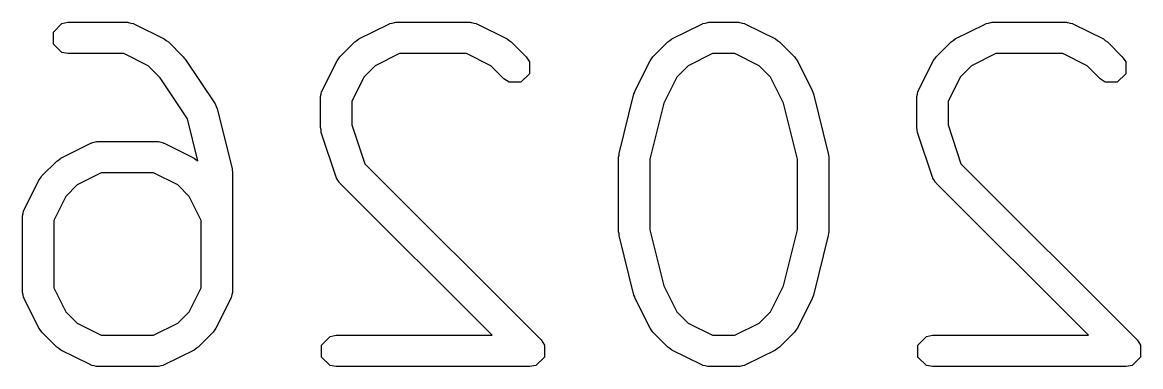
# Model space of a CAD drawing. Header units: inches. Extents: x 5.12 to 6.16, y -3.97 to -1.88.
# Drawn here: x 5.4513 to 5.592, y -2.2359 to -2.1926 of the extents above; entities that cross this region are included whole.
import ezdxf

# ---------------------------------------------------------------- set-up
doc = ezdxf.new("R2010")
doc.units = ezdxf.units.IN
doc.header["$MEASUREMENT"] = 0
doc.layers.add('B.Silkscreen', color=31, linetype='CONTINUOUS', true_color=0xe8b2a7)

msp = doc.modelspace()

# ---------------------------------------------------------------- linework, layer by layer
at = {"layer": 'B.Silkscreen', "linetype": 'CONTINUOUS'}
for p, q in [((5.45629, -2.19271), (5.45705, -2.19256)), ((5.45705, -2.19256), (5.46455, -2.19256)), ((5.46455, -2.19256), (5.46464, -2.19258)), ((5.46464, -2.19258), (5.46468, -2.19257)), ((5.46468, -2.19257), (5.46499, -2.19265)), ((5.46499, -2.19265), (5.4653, -2.19271)), ((5.49754, -2.19271), (5.49785, -2.19265)), ((5.49785, -2.19265), (5.49815, -2.19257)), ((5.49815, -2.19257), (5.49819, -2.19258)), ((5.49819, -2.19258), (5.49829, -2.19256)), ((5.49829, -2.19256), (5.50766, -2.19256)), ((5.50766, -2.19256), (5.50776, -2.19258)), ((5.50776, -2.19258), (5.5078, -2.19257)), ((5.5078, -2.19257), (5.50811, -2.19265)), ((5.50811, -2.19265), (5.50842, -2.19271)), ((5.53691, -2.19271), (5.53722, -2.19265)), ((5.53722, -2.19265), (5.53752, -2.19257)), ((5.53752, -2.19257), (5.53756, -2.19258)), ((5.53756, -2.19258), (5.53766, -2.19256)), ((5.53766, -2.19256), (5.54141, -2.19256)), ((5.54141, -2.19256), (5.54151, -2.19258)), ((5.54151, -2.19258), (5.54155, -2.19257)), ((5.54155, -2.19257), (5.54185, -2.19265)), ((5.54185, -2.19265), (5.54216, -2.19271)), ((5.57253, -2.19271), (5.57284, -2.19265)), ((5.57284, -2.19265), (5.57314, -2.19257)), ((5.57314, -2.19257), (5.57319, -2.19258)), ((5.57319, -2.19258), (5.57328, -2.19256)), ((5.57328, -2.19256), (5.58266, -2.19256)), ((5.58266, -2.19256), (5.58275, -2.19258)), ((5.58275, -2.19258), (5.5828, -2.19257)), ((5.5828, -2.19257), (5.5831, -2.19265)), ((5.5831, -2.19265), (5.58341, -2.19271)), ((5.45523, -2.19378), (5.45629, -2.19271)), ((5.45523, -2.19529), (5.45523, -2.19378)), ((5.4653, -2.19271), (5.46533, -2.19275)), ((5.46533, -2.19275), (5.46543, -2.19277)), ((5.46543, -2.19277), (5.46918, -2.19465)), ((5.49366, -2.19465), (5.49741, -2.19277)), ((5.49741, -2.19277), (5.49751, -2.19275)), ((5.49751, -2.19275), (5.49754, -2.19271)), ((5.50842, -2.19271), (5.50845, -2.19275)), ((5.50845, -2.19275), (5.50855, -2.19277)), ((5.50855, -2.19277), (5.51229, -2.19465)), ((5.53303, -2.19465), (5.53678, -2.19277)), ((5.53678, -2.19277), (5.53688, -2.19275)), ((5.53688, -2.19275), (5.53691, -2.19271)), ((5.54216, -2.19271), (5.5422, -2.19275)), ((5.5422, -2.19275), (5.54229, -2.19277)), ((5.54229, -2.19277), (5.54604, -2.19465)), ((5.56865, -2.19465), (5.5724, -2.19277)), ((5.5724, -2.19277), (5.5725, -2.19275)), ((5.5725, -2.19275), (5.57253, -2.19271)), ((5.58341, -2.19271), (5.58344, -2.19275)), ((5.58344, -2.19275), (5.58354, -2.19277)), ((5.58354, -2.19277), (5.58729, -2.19465)), ((5.45629, -2.19635), (5.45523, -2.19529)), ((5.46918, -2.19465), (5.46942, -2.19484)), ((5.46942, -2.19484), (5.46969, -2.19502)), ((5.46969, -2.19502), (5.47156, -2.19689)), ((5.49127, -2.19689), (5.49315, -2.19502)), ((5.49315, -2.19502), (5.49341, -2.19484)), ((5.49341, -2.19484), (5.49366, -2.19465)), ((5.51229, -2.19465), (5.51254, -2.19484)), ((5.51254, -2.19484), (5.51281, -2.19502)), ((5.51281, -2.19502), (5.51468, -2.19689)), ((5.53064, -2.19689), (5.53252, -2.19502)), ((5.53252, -2.19502), (5.53278, -2.19484)), ((5.53278, -2.19484), (5.53303, -2.19465)), ((5.54604, -2.19465), (5.54629, -2.19484)), ((5.54629, -2.19484), (5.54655, -2.19502)), ((5.54655, -2.19502), (5.54843, -2.19689)), ((5.56627, -2.19689), (5.56814, -2.19502)), ((5.56814, -2.19502), (5.5684, -2.19484)), ((5.5684, -2.19484), (5.56865, -2.19465)), ((5.58729, -2.19465), (5.58753, -2.19484)), ((5.58753, -2.19484), (5.5878, -2.19502)), ((5.5878, -2.19502), (5.58967, -2.19689)), ((5.45705, -2.1965), (5.45629, -2.19635)), ((5.46408, -2.1965), (5.45705, -2.1965)), ((5.46713, -2.19802), (5.46408, -2.1965)), ((5.49876, -2.1965), (5.49571, -2.19802)), ((5.5072, -2.1965), (5.49876, -2.1965)), ((5.51025, -2.19802), (5.5072, -2.1965)), ((5.53813, -2.1965), (5.53508, -2.19802)), ((5.54095, -2.1965), (5.53813, -2.1965)), ((5.54399, -2.19802), (5.54095, -2.1965)), ((5.57375, -2.1965), (5.5707, -2.19802)), ((5.58219, -2.1965), (5.57375, -2.1965)), ((5.58524, -2.19802), (5.58219, -2.1965)), ((5.46864, -2.19954), (5.46713, -2.19802)), ((5.47156, -2.19689), (5.47167, -2.19705)), ((5.47167, -2.19705), (5.47181, -2.19719)), ((5.47181, -2.19719), (5.47556, -2.20281)), ((5.48903, -2.20115), (5.49091, -2.1974)), ((5.49091, -2.1974), (5.4911, -2.19715)), ((5.4911, -2.19715), (5.49127, -2.19689)), ((5.49571, -2.19802), (5.49428, -2.19945)), ((5.5119, -2.19967), (5.51025, -2.19802)), ((5.51468, -2.19689), (5.51511, -2.19753)), ((5.51511, -2.19753), (5.51511, -2.19903)), ((5.5284, -2.20115), (5.53028, -2.1974)), ((5.53028, -2.1974), (5.53047, -2.19715)), ((5.53047, -2.19715), (5.53064, -2.19689)), ((5.53508, -2.19802), (5.53365, -2.19945)), ((5.54542, -2.19945), (5.54399, -2.19802)), ((5.54843, -2.19689), (5.5486, -2.19715)), ((5.5486, -2.19715), (5.5488, -2.1974)), ((5.5488, -2.1974), (5.55067, -2.20115)), ((5.56402, -2.20115), (5.5659, -2.1974)), ((5.5659, -2.1974), (5.56609, -2.19715)), ((5.56609, -2.19715), (5.56627, -2.19689)), ((5.5707, -2.19802), (5.56928, -2.19945)), ((5.58689, -2.19967), (5.58524, -2.19802)), ((5.58967, -2.19689), (5.5901, -2.19753)), ((5.5901, -2.19753), (5.5901, -2.19903)), ((5.47209, -2.20471), (5.46864, -2.19954)), ((5.49428, -2.19945), (5.49276, -2.2025)), ((5.51254, -2.2001), (5.5119, -2.19967)), ((5.51511, -2.19903), (5.51404, -2.2001)), ((5.53365, -2.19945), (5.53202, -2.20272)), ((5.54705, -2.20272), (5.54542, -2.19945)), ((5.56928, -2.19945), (5.56775, -2.2025)), ((5.58753, -2.2001), (5.58689, -2.19967)), ((5.5901, -2.19903), (5.58903, -2.2001)), ((5.51404, -2.2001), (5.51254, -2.2001)), ((5.58903, -2.2001), (5.58753, -2.2001)), ((5.48882, -2.20203), (5.48884, -2.20193)), ((5.48882, -2.20578), (5.48882, -2.20203)), ((5.48883, -2.20189), (5.48891, -2.20159)), ((5.48884, -2.20193), (5.48883, -2.20189)), ((5.48891, -2.20159), (5.48897, -2.20128)), ((5.48897, -2.20128), (5.48901, -2.20125)), ((5.48901, -2.20125), (5.48903, -2.20115)), ((5.49276, -2.2025), (5.49276, -2.20546)), ((5.52638, -2.20905), (5.52825, -2.20155)), ((5.52825, -2.20155), (5.52834, -2.20136)), ((5.52834, -2.20136), (5.5284, -2.20115)), ((5.55067, -2.20115), (5.55073, -2.20136)), ((5.55073, -2.20136), (5.55082, -2.20155)), ((5.55082, -2.20155), (5.55269, -2.20905)), ((5.56381, -2.20203), (5.56383, -2.20193)), ((5.56381, -2.20578), (5.56381, -2.20203)), ((5.56382, -2.20189), (5.5639, -2.20159)), ((5.56383, -2.20193), (5.56382, -2.20189)), ((5.5639, -2.20159), (5.56396, -2.20128)), ((5.56396, -2.20128), (5.564, -2.20125)), ((5.564, -2.20125), (5.56402, -2.20115)), ((5.56775, -2.2025), (5.56775, -2.20546)), ((5.47556, -2.20281), (5.47569, -2.20313)), ((5.47569, -2.20313), (5.47583, -2.20343)), ((5.47583, -2.20343), (5.4777, -2.21093)), ((5.53202, -2.20272), (5.53026, -2.20977)), ((5.54882, -2.20977), (5.54705, -2.20272)), ((5.47341, -2.21), (5.47209, -2.20471)), ((5.48889, -2.20609), (5.48882, -2.20578)), ((5.48892, -2.2064), (5.48889, -2.20609)), ((5.4908, -2.21203), (5.48892, -2.2064)), ((5.49276, -2.20546), (5.49439, -2.21034)), ((5.56388, -2.20609), (5.56381, -2.20578)), ((5.56392, -2.2064), (5.56388, -2.20609)), ((5.56579, -2.21203), (5.56392, -2.2064)), ((5.56775, -2.20546), (5.56938, -2.21034)), ((5.45617, -2.20964), (5.45992, -2.20777)), ((5.45992, -2.20777), (5.46001, -2.20774)), ((5.46001, -2.20774), (5.46004, -2.20771)), ((5.46004, -2.20771), (5.46035, -2.20765)), ((5.46035, -2.20765), (5.46066, -2.20757)), ((5.46066, -2.20757), (5.4607, -2.20758)), ((5.4607, -2.20758), (5.4608, -2.20756)), ((5.4608, -2.20756), (5.46829, -2.20756)), ((5.46829, -2.20756), (5.46839, -2.20758)), ((5.46839, -2.20758), (5.46843, -2.20757)), ((5.46843, -2.20757), (5.46874, -2.20765)), ((5.46874, -2.20765), (5.46905, -2.20771)), ((5.46905, -2.20771), (5.46908, -2.20774)), ((5.46908, -2.20774), (5.46918, -2.20777)), ((5.46918, -2.20777), (5.47292, -2.20964)), ((5.52632, -2.20953), (5.52637, -2.20929)), ((5.52632, -2.2189), (5.52632, -2.20953)), ((5.52637, -2.20929), (5.52638, -2.20905)), ((5.55269, -2.20905), (5.55271, -2.20929)), ((5.55271, -2.20929), (5.55275, -2.20953)), ((5.55275, -2.20953), (5.55275, -2.2189)), ((5.45378, -2.21189), (5.45565, -2.21001)), ((5.45565, -2.21001), (5.45592, -2.20984)), ((5.45592, -2.20984), (5.45617, -2.20964)), ((5.47292, -2.20964), (5.47317, -2.20984)), ((5.47317, -2.20984), (5.47341, -2.21)), ((5.4777, -2.21093), (5.47772, -2.21117)), ((5.49439, -2.21034), (5.51656, -2.23251)), ((5.53026, -2.20977), (5.53026, -2.21866)), ((5.54882, -2.21866), (5.54882, -2.20977)), ((5.56938, -2.21034), (5.59155, -2.23251)), ((5.45341, -2.2124), (5.4536, -2.21215)), ((5.4536, -2.21215), (5.45378, -2.21189)), ((5.46126, -2.2115), (5.45821, -2.21302)), ((5.46783, -2.2115), (5.46126, -2.2115)), ((5.47088, -2.21302), (5.46783, -2.2115)), ((5.47772, -2.21117), (5.47776, -2.21141)), ((5.47776, -2.21141), (5.47776, -2.2264)), ((5.49085, -2.21211), (5.4908, -2.21203)), ((5.49085, -2.21216), (5.49085, -2.21211)), ((5.49102, -2.21242), (5.49085, -2.21216)), ((5.56584, -2.21211), (5.56579, -2.21203)), ((5.56584, -2.21216), (5.56584, -2.21211)), ((5.56601, -2.21242), (5.56584, -2.21216)), ((5.45154, -2.21615), (5.45341, -2.2124)), ((5.45821, -2.21302), (5.45679, -2.21445)), ((5.4723, -2.21445), (5.47088, -2.21302)), ((5.49118, -2.21269), (5.49102, -2.21242)), ((5.49122, -2.21271), (5.49118, -2.21269)), ((5.49127, -2.2128), (5.49122, -2.21271)), ((5.51041, -2.23193), (5.49127, -2.2128)), ((5.56617, -2.21269), (5.56601, -2.21242)), ((5.56621, -2.21271), (5.56617, -2.21269)), ((5.56627, -2.2128), (5.56621, -2.21271)), ((5.5854, -2.23193), (5.56627, -2.2128)), ((5.45679, -2.21445), (5.45527, -2.21749)), ((5.47383, -2.21749), (5.4723, -2.21445)), ((5.45142, -2.21659), (5.45148, -2.21628)), ((5.45148, -2.21628), (5.45151, -2.21624)), ((5.45151, -2.21624), (5.45154, -2.21615)), ((5.45133, -2.21689), (5.45142, -2.21659)), ((5.45135, -2.21693), (5.45133, -2.21689)), ((5.45133, -2.21703), (5.45135, -2.21693)), ((5.45133, -2.2264), (5.45133, -2.21703)), ((5.45527, -2.21749), (5.45527, -2.22594)), ((5.47383, -2.22594), (5.47383, -2.21749)), ((5.52637, -2.21914), (5.52632, -2.2189)), ((5.52638, -2.21938), (5.52637, -2.21914)), ((5.53026, -2.21866), (5.53202, -2.22572)), ((5.54705, -2.22572), (5.54882, -2.21866)), ((5.55271, -2.21914), (5.55269, -2.21938)), ((5.55275, -2.2189), (5.55271, -2.21914)), ((5.52825, -2.22688), (5.52638, -2.21938)), ((5.55269, -2.21938), (5.55082, -2.22688)), ((5.45135, -2.2265), (5.45133, -2.2264)), ((5.45527, -2.22594), (5.45679, -2.22899)), ((5.4723, -2.22899), (5.47383, -2.22594)), ((5.47776, -2.2264), (5.47774, -2.2265)), ((5.53202, -2.22572), (5.53365, -2.22899)), ((5.54542, -2.22899), (5.54705, -2.22572)), ((5.45133, -2.22654), (5.45135, -2.2265)), ((5.45142, -2.22685), (5.45133, -2.22654)), ((5.45148, -2.22716), (5.45142, -2.22685)), ((5.45151, -2.22719), (5.45148, -2.22716)), ((5.45154, -2.22728), (5.45151, -2.22719)), ((5.45341, -2.23103), (5.45154, -2.22728)), ((5.47755, -2.22728), (5.47568, -2.23103)), ((5.47758, -2.22719), (5.47755, -2.22728)), ((5.47761, -2.22716), (5.47758, -2.22719)), ((5.47767, -2.22685), (5.47761, -2.22716)), ((5.47776, -2.22654), (5.47767, -2.22685)), ((5.47774, -2.2265), (5.47776, -2.22654)), ((5.52834, -2.22708), (5.52825, -2.22688)), ((5.5284, -2.22728), (5.52834, -2.22708)), ((5.53028, -2.23103), (5.5284, -2.22728)), ((5.55067, -2.22728), (5.5488, -2.23103)), ((5.55073, -2.22708), (5.55067, -2.22728)), ((5.55082, -2.22688), (5.55073, -2.22708)), ((5.45679, -2.22899), (5.45821, -2.23041)), ((5.47088, -2.23041), (5.4723, -2.22899)), ((5.53365, -2.22899), (5.53508, -2.23041)), ((5.54399, -2.23041), (5.54542, -2.22899)), ((5.45821, -2.23041), (5.46126, -2.23193)), ((5.46783, -2.23193), (5.47088, -2.23041)), ((5.53508, -2.23041), (5.53813, -2.23193)), ((5.54095, -2.23193), (5.54399, -2.23041)), ((5.4536, -2.23128), (5.45341, -2.23103)), ((5.45378, -2.23154), (5.4536, -2.23128)), ((5.45565, -2.23342), (5.45378, -2.23154)), ((5.46126, -2.23193), (5.46783, -2.23193)), ((5.47531, -2.23154), (5.47344, -2.23342)), ((5.47549, -2.23128), (5.47531, -2.23154)), ((5.47568, -2.23103), (5.47549, -2.23128)), ((5.49004, -2.23208), (5.49079, -2.23193)), ((5.49079, -2.23193), (5.51041, -2.23193)), ((5.53047, -2.23128), (5.53028, -2.23103)), ((5.53064, -2.23154), (5.53047, -2.23128)), ((5.53252, -2.23342), (5.53064, -2.23154)), ((5.53813, -2.23193), (5.54095, -2.23193)), ((5.54843, -2.23154), (5.54655, -2.23342)), ((5.5486, -2.23128), (5.54843, -2.23154)), ((5.5488, -2.23103), (5.5486, -2.23128)), ((5.56503, -2.23208), (5.56578, -2.23193)), ((5.56578, -2.23193), (5.5854, -2.23193)), ((5.45592, -2.23359), (5.45565, -2.23342)), ((5.47344, -2.23342), (5.47317, -2.23359)), ((5.48897, -2.23315), (5.49004, -2.23208)), ((5.48897, -2.23466), (5.48897, -2.23315)), ((5.51656, -2.23251), (5.51698, -2.23315)), ((5.51698, -2.23315), (5.51698, -2.23466)), ((5.53278, -2.23359), (5.53252, -2.23342)), ((5.54655, -2.23342), (5.54629, -2.23359)), ((5.56396, -2.23315), (5.56503, -2.23208)), ((5.56396, -2.23466), (5.56396, -2.23315)), ((5.59155, -2.23251), (5.59197, -2.23315)), ((5.59197, -2.23315), (5.59197, -2.23466)), ((5.45617, -2.23379), (5.45592, -2.23359)), ((5.45992, -2.23566), (5.45617, -2.23379)), ((5.47292, -2.23379), (5.46918, -2.23566)), ((5.47317, -2.23359), (5.47292, -2.23379)), ((5.49004, -2.23572), (5.48897, -2.23466)), ((5.51698, -2.23466), (5.51592, -2.23572)), ((5.53303, -2.23379), (5.53278, -2.23359)), ((5.53678, -2.23566), (5.53303, -2.23379)), ((5.54604, -2.23379), (5.54229, -2.23566)), ((5.54629, -2.23359), (5.54604, -2.23379)), ((5.56503, -2.23572), (5.56396, -2.23466)), ((5.59197, -2.23466), (5.59091, -2.23572)), ((5.46001, -2.23569), (5.45992, -2.23566)), ((5.46004, -2.23572), (5.46001, -2.23569)), ((5.46035, -2.23578), (5.46004, -2.23572)), ((5.46066, -2.23587), (5.46035, -2.23578)), ((5.4607, -2.23585), (5.46066, -2.23587)), ((5.4608, -2.23587), (5.4607, -2.23585)), ((5.46829, -2.23587), (5.4608, -2.23587)), ((5.46839, -2.23585), (5.46829, -2.23587)), ((5.46843, -2.23587), (5.46839, -2.23585)), ((5.46874, -2.23578), (5.46843, -2.23587)), ((5.46905, -2.23572), (5.46874, -2.23578)), ((5.46908, -2.23569), (5.46905, -2.23572)), ((5.46918, -2.23566), (5.46908, -2.23569)), ((5.49079, -2.23587), (5.49004, -2.23572)), ((5.51516, -2.23587), (5.49079, -2.23587)), ((5.51592, -2.23572), (5.51516, -2.23587)), ((5.53688, -2.23569), (5.53678, -2.23566)), ((5.53691, -2.23572), (5.53688, -2.23569)), ((5.53722, -2.23578), (5.53691, -2.23572)), ((5.53752, -2.23587), (5.53722, -2.23578)), ((5.53756, -2.23585), (5.53752, -2.23587)), ((5.53766, -2.23587), (5.53756, -2.23585)), ((5.54141, -2.23587), (5.53766, -2.23587)), ((5.54151, -2.23585), (5.54141, -2.23587)), ((5.54155, -2.23587), (5.54151, -2.23585)), ((5.54185, -2.23578), (5.54155, -2.23587)), ((5.54216, -2.23572), (5.54185, -2.23578)), ((5.5422, -2.23569), (5.54216, -2.23572)), ((5.54229, -2.23566), (5.5422, -2.23569)), ((5.56578, -2.23587), (5.56503, -2.23572)), ((5.59015, -2.23587), (5.56578, -2.23587)), ((5.59091, -2.23572), (5.59015, -2.23587))]:
    msp.add_line(p, q, dxfattribs=at)

doc.saveas('drawing.dxf')
